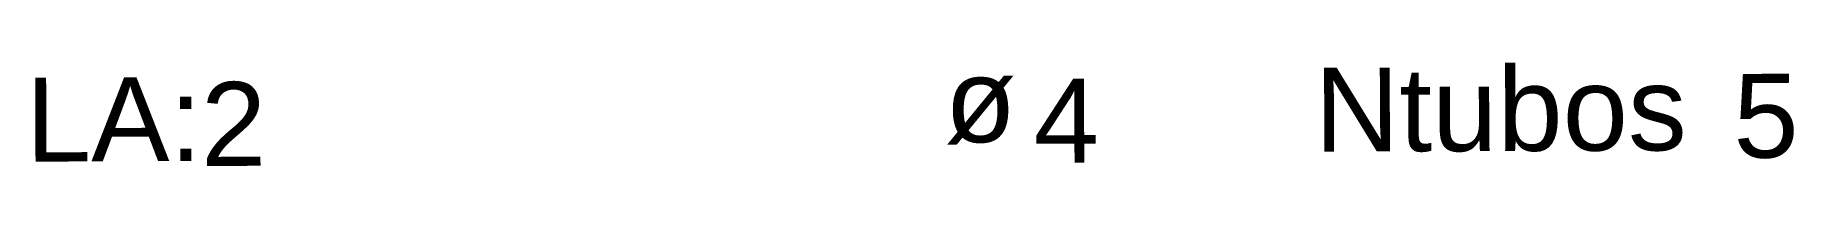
# Model space of a CAD drawing. Header units: metres. Extents: x 2009.6 to 2061.9, y 1342.5 to 1345.6.
import ezdxf

# ---------------------------------------------------------------- set-up
doc = ezdxf.new("R2010")
doc.units = ezdxf.units.M
doc.styles.get("Standard").update_dxf_attribs({"font": 'arial.ttf'})

# ---------------------------------------------------------------- blocks, each defined once
blk = doc.blocks.new('POZO')
at = {"char_height": 2.5, "attachment_point": 1}
for s, width, insert in [('LA:', 6.41547, (0.712, 3.145)), ('Ntubos', 12.61169, (39.04, 3.292)), ('ø', 12.12971, (28.035, 3.613))]:
    blk.add_mtext_dynamic_manual_height_columns(s, width=width, gutter_width=12.5, heights=[0], dxfattribs=dict(at, insert=insert))
for tag, p in [('RESULTADO', (5.922, 0.495)), ('DIAMETRODETUBO', (30.683, 0.495)), ('NUMERODETUBOS', (51.491, 0.562))]:
    blk.add_attdef(tag, p, '', height=2.5)

msp = doc.modelspace()

# ---------------------------------------------------------------- block references
at = {"rotation": 0.2242897308040551}
msp.add_blockref('POZO', (2008.622, 1341.936), dxfattribs=at).add_auto_attribs({'NUMERODETUBOS': '5', 'DIAMETRODETUBO': '4', 'RESULTADO': '2'})

doc.saveas('drawing.dxf')
